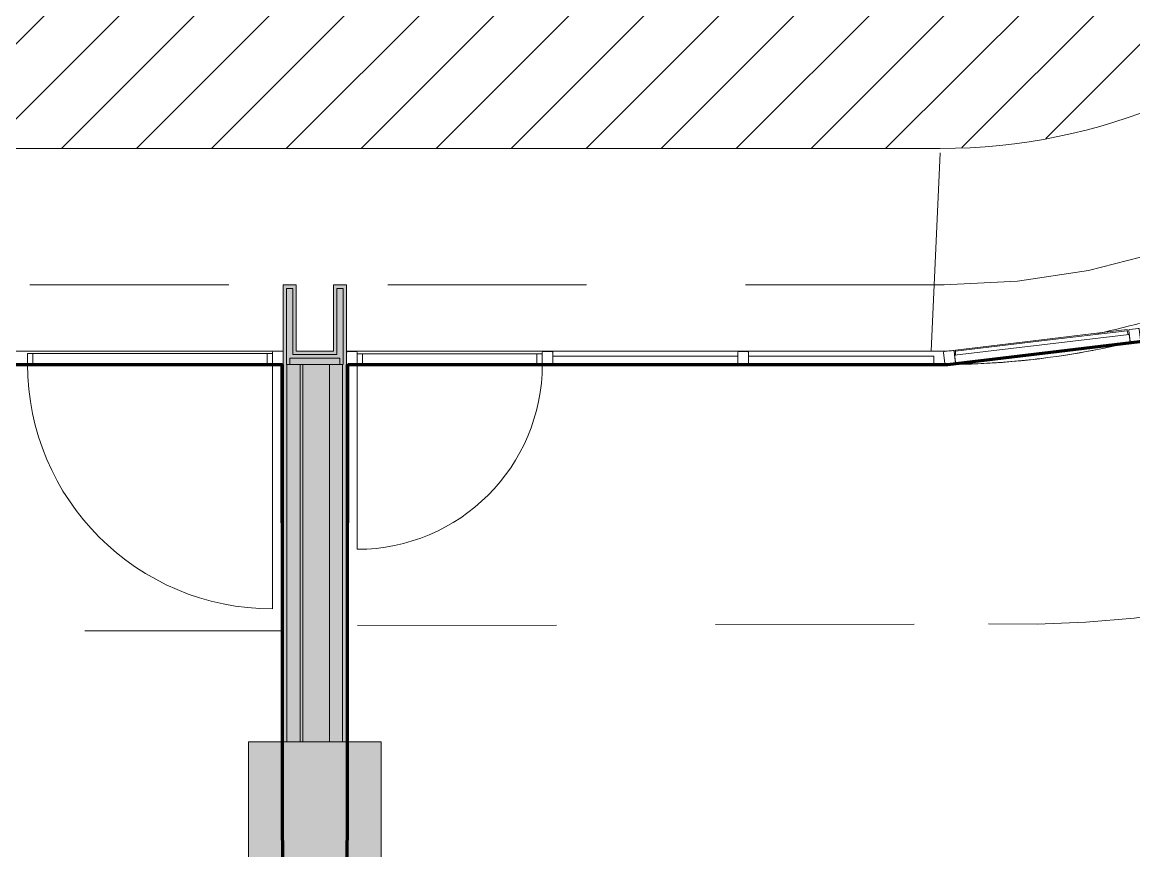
# Model space of a CAD drawing. Header units: metres. Extents: x -227.9 to -140, y 37.9 to 92.1.
# Drawn here: x -187.023 to -182.829, y 57.678 to 60.805 of the extents above; entities that cross this region are included whole.
import ezdxf

# ---------------------------------------------------------------- set-up
doc = ezdxf.new("R2010")
doc.units = ezdxf.units.M
doc.linetypes.add('JIS_02_0.7', pattern=[1.35, 0.75, -0.6])
doc.layers.add('A-DETL', color=94, linetype='Continuous', lineweight=5, true_color=0x00a600)
doc.layers.add('G-IMPT', color=8, linetype='Continuous', lineweight=5, true_color=0x808080)
for name, color, linetype, lineweight in [('A-DOOR', 7, 'Continuous', 5), ('A-FLOR', 7, 'Continuous', 5), ('A-FLOR-PATT', 7, 'Continuous', 5), ('A-GLAZ-CURT', 7, 'Continuous', 5), ('A-GLAZ-CWMG', 7, 'Continuous', 5), ('A-ROOF', 7, 'Continuous', 5), ('A-WALL', 7, 'Continuous', 5), ('A-WALL-PATT', 7, 'Continuous', 13), ('I-WALL', 7, 'Continuous', 5), ('S-COLS', 7, 'Continuous', 5)]:
    doc.layers.add(name, color=color, linetype=linetype, lineweight=lineweight)
doc.layers.add('Chambre', color=40, linetype='Continuous')

# ---------------------------------------------------------------- blocks, each defined once
blk = doc.blocks.new('LAG-C1030-PORTES-VITRINE DE MAGASIN-13PR_08_01 - LAG-C1030-PORTES-VITRINE DE MAGASIN-13PR_08_01-12349471-MUC-LAG-PRO-PLA-ARC-TZN-N02-AG02Ec-Cote')
at = {"layer": 'A-DOOR'}
blk.add_line((0.3492, 0), (0.3492, 0.6984), dxfattribs=at)
at = {"layer": 'A-DOOR', "color": 9, "lineweight": 9, "true_color": 0xc0c0c0}
for p, q in [((-0.3292, 0), (-0.3492, 0)), ((-0.3492, 0), (-0.3492, -0.04)), ((-0.3292, -0.04), (-0.3292, 0)), ((0.3492, 0), (0.3292, 0)), ((0.3292, 0), (0.3292, -0.04)), ((0.3492, -0.04), (0.3492, 0)), ((-0.3492, -0.04), (-0.3292, -0.04)), ((0.3292, -0.04), (0.3492, -0.04))]:
    blk.add_line(p, q, dxfattribs=at)
at = {"layer": 'A-DOOR', "color": 9, "true_color": 0xc0c0c0}
for p, q in [((-0.3292, 0), (0.3292, 0)), ((0.3292, -0.04), (-0.3292, -0.04))]:
    blk.add_line(p, q, dxfattribs=at)
at = {"layer": 'A-DOOR'}
blk.add_arc((0.3492, 0), 0.6984, 90, 180, dxfattribs=at)
blk = doc.blocks.new('LAG-B2020-PANNEAU DE RIDEAU-TRANSPARENT - CURTAIN WALL MULLION_dwg_12FT-JANSEN-P05-V93-MUC-LAG-PRO-PLA-ARC-TZN-N02-AG02Ec-Cote')
at = {"layer": 'G-IMPT', "flags": 128}
blk.add_lwpolyline([(0.004, 0.0001), (0.003, 0), (0.002, 0.0001), (0.001, 0), (0, 0), (0.001, 0.0001), (0.002, 0), (0.003, 0.0001), (0.004, 0)], dxfattribs=at)
at = {"layer": 'G-IMPT', "color": 161, "true_color": 0x7f9fff, "flags": 128}
for points in [[(0, 0), (0, 0), (0, 0), (0, 0), (0, 0), (0, 0), (0, 0.0001), (0, 0), (0, 0), (0, 0), (0, 0), (0, 0), (0, 0), (0, 0)], [(0, 0), (0, 0), (0, 0), (0, 0)], [(0.001, 0), (0.001, 0), (0.001, 0), (0.001, 0), (0.001, 0), (0.001, 0), (0.001, 0.0001), (0.001, 0), (0.001, 0), (0.001, 0), (0.001, 0), (0.001, 0), (0.001, 0), (0.001, 0)], [(0.001, 0), (0.001, 0), (0.001, 0), (0.001, 0)], [(0.001, 0), (0.001, 0), (0.001, 0), (0.001, 0), (0.001, 0), (0.001, 0)], [(0.001, 0), (0.001, 0), (0.001, 0), (0.001, 0)], [(0.002, 0), (0.002, 0), (0.002, 0), (0.002, 0), (0.002, 0), (0.002, 0), (0.002, 0.0001), (0.002, 0), (0.002, 0), (0.002, 0), (0.002, 0), (0.002, 0), (0.002, 0), (0.002, 0)], [(0.002, 0), (0.002, 0), (0.002, 0), (0.002, 0)], [(0.002, 0), (0.002, 0), (0.002, 0), (0.002, 0), (0.002, 0), (0.002, 0)], [(0.002, 0), (0.002, 0), (0.002, 0), (0.002, 0)], [(0.003, 0), (0.003, 0), (0.003, 0), (0.003, 0), (0.003, 0), (0.003, 0), (0.003, 0), (0.003, 0.0001), (0.003, 0), (0.003, 0), (0.003, 0), (0.003, 0), (0.003, 0), (0.003, 0)], [(0.003, 0), (0.0031, 0), (0.0031, 0), (0.003, 0)], [(0.003, 0), (0.003, 0), (0.0031, 0), (0.0031, 0), (0.003, 0), (0.003, 0)], [(0.003, 0), (0.003, 0), (0.003, 0), (0.003, 0)], [(0.004, 0), (0.004, 0), (0.004, 0), (0.004, 0), (0.004, 0), (0.0041, 0), (0.004, 0.0001), (0.004, 0), (0.004, 0), (0.004, 0), (0.004, 0), (0.004, 0), (0.004, 0), (0.004, 0)], [(0.004, 0), (0.004, 0), (0.004, 0), (0.004, 0)]]:
    blk.add_lwpolyline(points, dxfattribs=at)
at = {"layer": 'G-IMPT', "color": 4, "true_color": 0x00ffff, "flags": 128}
for points in [[(0.001, 0), (0.001, 0), (0, 0), (0, 0)], [(0.002, 0), (0.002, 0), (0.001, 0), (0.001, 0)], [(0.003, 0), (0.003, 0), (0.002, 0), (0.002, 0)], [(0.004, 0), (0.004, 0), (0.003, 0), (0.003, 0)]]:
    blk.add_lwpolyline(points, close=True, dxfattribs=at)
at = {"layer": 'G-IMPT', "color": 161, "true_color": 0x7f9fff}
for centre, radius, start, end in [((0, 0), 0.000004, 90, 180), ((0, 0), 0.000004, 360, 90), ((0, 0), 0.000002, 90, 180), ((0, 0), 0.000002, 360, 90), ((0, 0), 0.000002, 270, 360), ((0, 0), 0.000002, 180, 270), ((0, 0), 0.000004, 270, 0), ((0, 0), 0.000004, 180, 270), ((0.001, 0), 0.000004, 90, 180), ((0.001, 0), 0.000004, 360, 90), ((0.001, 0), 0.000002, 90, 180), ((0.001, 0), 0.000002, 360, 90), ((0.001, 0), 0.000002, 270, 360), ((0.001, 0), 0.000002, 180, 270), ((0.001, 0), 0.000004, 270, 0), ((0.001, 0), 0.000004, 180, 270), ((0.002, 0), 0.000004, 90, 180), ((0.002, 0), 0.000004, 360, 90), ((0.002, 0), 0.000002, 90, 180), ((0.002, 0), 0.000002, 360, 90), ((0.002, 0), 0.000002, 270, 360), ((0.002, 0), 0.000002, 180, 270), ((0.002, 0), 0.000004, 270, 0), ((0.002, 0), 0.000004, 180, 270), ((0.003, 0), 0.000004, 90, 180), ((0.003, 0), 0.000004, 360, 90), ((0.003, 0), 0.000002, 90, 180), ((0.003, 0), 0.000002, 360, 90), ((0.003, 0), 0.000002, 270, 360), ((0.003, 0), 0.000002, 180, 270), ((0.003, 0), 0.000004, 270, 0), ((0.003, 0), 0.000004, 180, 270), ((0.004, 0), 0.000004, 360, 90), ((0.004, 0), 0.000004, 90, 180), ((0.004, 0), 0.000002, 360, 90), ((0.004, 0), 0.000002, 90, 180), ((0.004, 0), 0.000002, 180, 270), ((0.004, 0), 0.000002, 270, 360), ((0.004, 0), 0.000004, 180, 270), ((0.004, 0), 0.000004, 270, 0)]:
    blk.add_arc(centre, radius, start, end, dxfattribs=at)
blk = doc.blocks.new('LAG-B2020-PANNEAU DE RIDEAU-TRANSPARENT - CURTAIN WALL MULLION_dwg-V94-MUC-LAG-PRO-PLA-ARC-TZN-N02-AG02Ec-Cote')
blk.add_blockref('LAG-B2020-PANNEAU DE RIDEAU-TRANSPARENT - CURTAIN WALL MULLION_dwg_12FT-JANSEN-P05-V93-MUC-LAG-PRO-PLA-ARC-TZN-N02-AG02Ec-Cote', (-0.0027, 0.0003))
blk = doc.blocks.new('LAG-B2020-PANNEAU DE RIDEAU-TRANSPARENT - LAG-B2020-PANNEAU DE RIDEAU-TRANSPARENT-11581467-MUC-LAG-PRO-PLA-ARC-TZN-N02-AG02Ec-Cote')
at = {"layer": 'A-GLAZ-CURT', "lineweight": 9}
for p, q in [((0.3492, 0.03), (-0.3492, 0.03)), ((-0.3492, 0.03), (-0.3492, 0)), ((-0.3492, 0), (0.3492, 0)), ((0.3492, 0), (0.3492, 0.03))]:
    blk.add_line(p, q, dxfattribs=at)
at = {"extrusion": (0, 0, -1), "zscale": -1, "rotation": 180}
blk.add_blockref('LAG-B2020-PANNEAU DE RIDEAU-TRANSPARENT - CURTAIN WALL MULLION_dwg-V94-MUC-LAG-PRO-PLA-ARC-TZN-N02-AG02Ec-Cote', (0, 0), dxfattribs=at)
blk = doc.blocks.new('LAG-B2020-PANNEAU DE RIDEAU-TRANSPARENT - CURTAIN WALL MULLION_dwg_12FT-JANSEN-P05-V95-MUC-LAG-PRO-PLA-ARC-TZN-N02-AG02Ec-Cote')
at = {"layer": 'G-IMPT', "flags": 128}
blk.add_lwpolyline([(0.004, 0.0001), (0.003, 0), (0.002, 0.0001), (0.001, 0), (0, 0), (0.001, 0.0001), (0.002, 0), (0.003, 0.0001), (0.004, 0)], dxfattribs=at)
at = {"layer": 'G-IMPT', "color": 161, "true_color": 0x7f9fff, "flags": 128}
for points in [[(0, 0), (0, 0), (0, 0), (0, 0), (0, 0), (0, 0), (0, 0.0001), (0, 0), (0, 0), (0, 0), (0, 0), (0, 0), (0, 0), (0, 0)], [(0, 0), (0, 0), (0, 0), (0, 0)], [(0.001, 0), (0.001, 0), (0.001, 0), (0.001, 0), (0.001, 0), (0.001, 0), (0.001, 0.0001), (0.001, 0), (0.001, 0), (0.001, 0), (0.001, 0), (0.001, 0), (0.001, 0), (0.001, 0)], [(0.001, 0), (0.001, 0), (0.001, 0), (0.001, 0)], [(0.001, 0), (0.001, 0), (0.001, 0), (0.001, 0), (0.001, 0), (0.001, 0)], [(0.001, 0), (0.001, 0), (0.001, 0), (0.001, 0)], [(0.002, 0), (0.002, 0), (0.002, 0), (0.002, 0), (0.002, 0), (0.002, 0), (0.002, 0.0001), (0.002, 0), (0.002, 0), (0.002, 0), (0.002, 0), (0.002, 0), (0.002, 0), (0.002, 0)], [(0.002, 0), (0.002, 0), (0.002, 0), (0.002, 0)], [(0.002, 0), (0.002, 0), (0.002, 0), (0.002, 0), (0.002, 0), (0.002, 0)], [(0.002, 0), (0.002, 0), (0.002, 0), (0.002, 0)], [(0.003, 0), (0.003, 0), (0.003, 0), (0.003, 0), (0.003, 0), (0.003, 0), (0.003, 0), (0.003, 0.0001), (0.003, 0), (0.003, 0), (0.003, 0), (0.003, 0), (0.003, 0), (0.003, 0)], [(0.003, 0), (0.0031, 0), (0.0031, 0), (0.003, 0)], [(0.003, 0), (0.003, 0), (0.0031, 0), (0.0031, 0), (0.003, 0), (0.003, 0)], [(0.003, 0), (0.003, 0), (0.003, 0), (0.003, 0)], [(0.004, 0), (0.004, 0), (0.004, 0), (0.004, 0), (0.004, 0), (0.0041, 0), (0.004, 0.0001), (0.004, 0), (0.004, 0), (0.004, 0), (0.004, 0), (0.004, 0), (0.004, 0), (0.004, 0)], [(0.004, 0), (0.004, 0), (0.004, 0), (0.004, 0)]]:
    blk.add_lwpolyline(points, dxfattribs=at)
at = {"layer": 'G-IMPT', "color": 4, "true_color": 0x00ffff, "flags": 128}
for points in [[(0.001, 0), (0.001, 0), (0, 0), (0, 0)], [(0.002, 0), (0.002, 0), (0.001, 0), (0.001, 0)], [(0.003, 0), (0.003, 0), (0.002, 0), (0.002, 0)], [(0.004, 0), (0.004, 0), (0.003, 0), (0.003, 0)]]:
    blk.add_lwpolyline(points, close=True, dxfattribs=at)
at = {"layer": 'G-IMPT', "color": 161, "true_color": 0x7f9fff}
for centre, radius, start, end in [((0, 0), 0.000004, 90, 180), ((0, 0), 0.000004, 360, 90), ((0, 0), 0.000002, 90, 180), ((0, 0), 0.000002, 360, 90), ((0, 0), 0.000002, 270, 360), ((0, 0), 0.000002, 180, 270), ((0, 0), 0.000004, 270, 0), ((0, 0), 0.000004, 180, 270), ((0.001, 0), 0.000004, 90, 180), ((0.001, 0), 0.000004, 360, 90), ((0.001, 0), 0.000002, 90, 180), ((0.001, 0), 0.000002, 360, 90), ((0.001, 0), 0.000002, 270, 360), ((0.001, 0), 0.000002, 180, 270), ((0.001, 0), 0.000004, 270, 0), ((0.001, 0), 0.000004, 180, 270), ((0.002, 0), 0.000004, 90, 180), ((0.002, 0), 0.000004, 360, 90), ((0.002, 0), 0.000002, 90, 180), ((0.002, 0), 0.000002, 360, 90), ((0.002, 0), 0.000002, 270, 360), ((0.002, 0), 0.000002, 180, 270), ((0.002, 0), 0.000004, 270, 0), ((0.002, 0), 0.000004, 180, 270), ((0.003, 0), 0.000004, 90, 180), ((0.003, 0), 0.000004, 360, 90), ((0.003, 0), 0.000002, 90, 180), ((0.003, 0), 0.000002, 360, 90), ((0.003, 0), 0.000002, 270, 360), ((0.003, 0), 0.000002, 180, 270), ((0.003, 0), 0.000004, 270, 0), ((0.003, 0), 0.000004, 180, 270), ((0.004, 0), 0.000004, 360, 90), ((0.004, 0), 0.000004, 90, 180), ((0.004, 0), 0.000002, 360, 90), ((0.004, 0), 0.000002, 90, 180), ((0.004, 0), 0.000002, 180, 270), ((0.004, 0), 0.000002, 270, 360), ((0.004, 0), 0.000004, 180, 270), ((0.004, 0), 0.000004, 270, 0)]:
    blk.add_arc(centre, radius, start, end, dxfattribs=at)
blk = doc.blocks.new('LAG-B2020-PANNEAU DE RIDEAU-TRANSPARENT - CURTAIN WALL MULLION_dwg-V96-MUC-LAG-PRO-PLA-ARC-TZN-N02-AG02Ec-Cote')
blk.add_blockref('LAG-B2020-PANNEAU DE RIDEAU-TRANSPARENT - CURTAIN WALL MULLION_dwg_12FT-JANSEN-P05-V95-MUC-LAG-PRO-PLA-ARC-TZN-N02-AG02Ec-Cote', (-0.0027, 0.0003))
blk = doc.blocks.new('LAG-B2020-PANNEAU DE RIDEAU-TRANSPARENT - LAG-B2020-PANNEAU DE RIDEAU-TRANSPARENT-V97-MUC-LAG-PRO-PLA-ARC-TZN-N02-AG02Ec-Cote')
at = {"layer": 'A-GLAZ-CURT', "lineweight": 9}
for p, q in [((0.3492, 0.03), (-0.3492, 0.03)), ((-0.3492, 0.03), (-0.3492, 0)), ((-0.3492, 0), (0.3492, 0)), ((0.3492, 0), (0.3492, 0.03))]:
    blk.add_line(p, q, dxfattribs=at)
at = {"extrusion": (0, 0, -1), "zscale": -1, "rotation": 180}
blk.add_blockref('LAG-B2020-PANNEAU DE RIDEAU-TRANSPARENT - CURTAIN WALL MULLION_dwg-V96-MUC-LAG-PRO-PLA-ARC-TZN-N02-AG02Ec-Cote', (0, 0), dxfattribs=at)
blk = doc.blocks.new('Rectangulaire Meneau - LAG-B2010-MENEAU-40x50-11581458-MUC-LAG-PRO-PLA-ARC-TZN-N02-AG02Ec-Cote')
at = {"layer": 'A-GLAZ-CWMG', "lineweight": 13}
for p, q in [((-0.016, 0.0013), (0.016, 0.0013)), ((-0.02, -0.0447), (-0.02, -0.04)), ((0.02, -0.0027), (0.02, -0.0447)), ((0.016, -0.0487), (-0.016, -0.0487))]:
    blk.add_line(p, q, dxfattribs=at)
for centre, start, end in [((-0.016, -0.0027), 90, 180), ((0.016, -0.0027), 0, 90), ((-0.016, -0.0447), 180, 270), ((0.016, -0.0447), 270, 0)]:
    blk.add_arc(centre, 0.004, start, end, dxfattribs=at)
blk = doc.blocks.new('Rectangulaire Meneau - LAG-B2010-MENEAU-40x50-V59-MUC-LAG-PRO-PLA-ARC-TZN-N02-AG02Ec-Cote')
at = {"layer": 'A-GLAZ-CWMG', "lineweight": 13}
for p, q in [((-0.016, 0.0013), (0.016, 0.0013)), ((-0.02, -0.0447), (-0.02, -0.0027)), ((0.02, -0.0027), (0.02, -0.0447)), ((0.016, -0.0487), (-0.016, -0.0487))]:
    blk.add_line(p, q, dxfattribs=at)
for centre, start, end in [((-0.016, -0.0027), 90, 180), ((0.016, -0.0027), 0, 90), ((-0.016, -0.0447), 180, 270), ((0.016, -0.0447), 270, 0)]:
    blk.add_arc(centre, 0.004, start, end, dxfattribs=at)
blk = doc.blocks.new('LAG-C1030-PORTES-VITRINE DE MAGASIN-13PR_08_01 - LAG-C1030-PORTES-VITRINE DE MAGASIN-13PR_08_01-12349472-MUC-LAG-PRO-PLA-ARC-TZN-N02-AG02Ec-Cote')
at = {"layer": 'A-DOOR', "color": 9, "lineweight": 9, "true_color": 0xc0c0c0}
for p, q in [((-0.462, 0.04), (-0.442, 0.04)), ((-0.462, 0), (-0.462, 0.04)), ((-0.442, 0.04), (-0.442, 0)), ((0.442, 0.04), (0.462, 0.04)), ((0.442, 0), (0.442, 0.04)), ((0.462, 0.04), (0.462, 0)), ((-0.442, 0), (-0.462, 0)), ((0.462, 0), (0.442, 0))]:
    blk.add_line(p, q, dxfattribs=at)
at = {"layer": 'A-DOOR', "color": 9, "true_color": 0xc0c0c0}
for p, q in [((0.442, 0.04), (-0.442, 0.04)), ((-0.442, 0), (0.442, 0))]:
    blk.add_line(p, q, dxfattribs=at)
at = {"layer": 'A-DOOR'}
blk.add_line((0.462, 0), (0.462, -0.924), dxfattribs=at)
blk.add_arc((0.462, 0), 0.924, 180, 270, dxfattribs=at)
blk = doc.blocks.new('Rectangulaire Meneau - LAG-B2010-MENEAU-40x50-11581513-MUC-LAG-PRO-PLA-ARC-TZN-N02-AG02Ec-Cote')
at = {"layer": 'A-GLAZ-CWMG', "lineweight": 13}
for p, q in [((-0.04, 0.0447), (-0.04, 0.04)), ((-0.004, 0.0487), (-0.036, 0.0487)), ((0, 0.0027), (0, 0.0447)), ((-0.036, -0.0013), (-0.004, -0.0013))]:
    blk.add_line(p, q, dxfattribs=at)
for centre, start, end in [((-0.036, 0.0447), 90, 180), ((-0.004, 0.0447), 0, 90), ((-0.036, 0.0027), 180, 270), ((-0.004, 0.0027), 270, 0)]:
    blk.add_arc(centre, 0.004, start, end, dxfattribs=at)
blk = doc.blocks.new('Rectangulaire Meneau - LAG-B2010-MENEAU-40x50-11581515-MUC-LAG-PRO-PLA-ARC-TZN-N02-AG02Ec-Cote')
at = {"layer": 'A-GLAZ-CWMG', "lineweight": 13}
for p, q in [((-0.004, 0.0013), (-0.036, 0.0013)), ((-0.04, -0.04), (-0.04, -0.0447)), ((0, -0.0447), (0, -0.0027)), ((-0.036, -0.0487), (-0.004, -0.0487))]:
    blk.add_line(p, q, dxfattribs=at)
for centre, start, end in [((-0.036, -0.0027), 90, 180), ((-0.004, -0.0027), 0, 90), ((-0.036, -0.0447), 180, 270), ((-0.004, -0.0447), 270, 0)]:
    blk.add_arc(centre, 0.004, start, end, dxfattribs=at)
blk = doc.blocks.new('LAG-B2020-PANNEAU DE RIDEAU-TRANSPARENT - CURTAIN WALL MULLION_dwg_12FT-JANSEN-P05-V132-MUC-LAG-PRO-PLA-ARC-TZN-N02-AG02Ec-Cote')
at = {"layer": 'G-IMPT', "flags": 128}
blk.add_lwpolyline([(0.004, 0.0001), (0.003, 0), (0.002, 0.0001), (0.001, 0), (0, 0), (0.001, 0.0001), (0.002, 0), (0.003, 0.0001), (0.004, 0)], dxfattribs=at)
at = {"layer": 'G-IMPT', "color": 161, "true_color": 0x7f9fff, "flags": 128}
for points in [[(0, 0), (0, 0), (0, 0), (0, 0), (0, 0), (0, 0), (0, 0.0001), (0, 0), (0, 0), (0, 0), (0, 0), (0, 0), (0, 0), (0, 0)], [(0, 0), (0, 0), (0, 0), (0, 0)], [(0.001, 0), (0.001, 0), (0.001, 0), (0.001, 0), (0.001, 0), (0.001, 0), (0.001, 0.0001), (0.001, 0), (0.001, 0), (0.001, 0), (0.001, 0), (0.001, 0), (0.001, 0), (0.001, 0)], [(0.001, 0), (0.001, 0), (0.001, 0), (0.001, 0)], [(0.001, 0), (0.001, 0), (0.001, 0), (0.001, 0), (0.001, 0), (0.001, 0)], [(0.001, 0), (0.001, 0), (0.001, 0), (0.001, 0)], [(0.002, 0), (0.002, 0), (0.002, 0), (0.002, 0), (0.002, 0), (0.002, 0), (0.002, 0.0001), (0.002, 0), (0.002, 0), (0.002, 0), (0.002, 0), (0.002, 0), (0.002, 0), (0.002, 0)], [(0.002, 0), (0.002, 0), (0.002, 0), (0.002, 0)], [(0.002, 0), (0.002, 0), (0.002, 0), (0.002, 0), (0.002, 0), (0.002, 0)], [(0.002, 0), (0.002, 0), (0.002, 0), (0.002, 0)], [(0.003, 0), (0.003, 0), (0.003, 0), (0.003, 0), (0.003, 0), (0.003, 0), (0.003, 0), (0.003, 0.0001), (0.003, 0), (0.003, 0), (0.003, 0), (0.003, 0), (0.003, 0), (0.003, 0)], [(0.003, 0), (0.0031, 0), (0.0031, 0), (0.003, 0)], [(0.003, 0), (0.003, 0), (0.0031, 0), (0.0031, 0), (0.003, 0), (0.003, 0)], [(0.003, 0), (0.003, 0), (0.003, 0), (0.003, 0)], [(0.004, 0), (0.004, 0), (0.004, 0), (0.004, 0), (0.004, 0), (0.0041, 0), (0.004, 0.0001), (0.004, 0), (0.004, 0), (0.004, 0), (0.004, 0), (0.004, 0), (0.004, 0), (0.004, 0)], [(0.004, 0), (0.004, 0), (0.004, 0), (0.004, 0)]]:
    blk.add_lwpolyline(points, dxfattribs=at)
at = {"layer": 'G-IMPT', "color": 4, "true_color": 0x00ffff, "flags": 128}
for points in [[(0.001, 0), (0.001, 0), (0, 0), (0, 0)], [(0.002, 0), (0.002, 0), (0.001, 0), (0.001, 0)], [(0.003, 0), (0.003, 0), (0.002, 0), (0.002, 0)], [(0.004, 0), (0.004, 0), (0.003, 0), (0.003, 0)]]:
    blk.add_lwpolyline(points, close=True, dxfattribs=at)
at = {"layer": 'G-IMPT', "color": 161, "true_color": 0x7f9fff}
for centre, radius, start, end in [((0, 0), 0.000004, 90, 180), ((0, 0), 0.000004, 360, 90), ((0, 0), 0.000002, 90, 180), ((0, 0), 0.000002, 360, 90), ((0, 0), 0.000002, 270, 360), ((0, 0), 0.000002, 180, 270), ((0, 0), 0.000004, 270, 0), ((0, 0), 0.000004, 180, 270), ((0.001, 0), 0.000004, 90, 180), ((0.001, 0), 0.000004, 360, 90), ((0.001, 0), 0.000002, 90, 180), ((0.001, 0), 0.000002, 360, 90), ((0.001, 0), 0.000002, 270, 360), ((0.001, 0), 0.000002, 180, 270), ((0.001, 0), 0.000004, 270, 0), ((0.001, 0), 0.000004, 180, 270), ((0.002, 0), 0.000004, 90, 180), ((0.002, 0), 0.000004, 360, 90), ((0.002, 0), 0.000002, 90, 180), ((0.002, 0), 0.000002, 360, 90), ((0.002, 0), 0.000002, 270, 360), ((0.002, 0), 0.000002, 180, 270), ((0.002, 0), 0.000004, 270, 0), ((0.002, 0), 0.000004, 180, 270), ((0.003, 0), 0.000004, 90, 180), ((0.003, 0), 0.000004, 360, 90), ((0.003, 0), 0.000002, 90, 180), ((0.003, 0), 0.000002, 360, 90), ((0.003, 0), 0.000002, 270, 360), ((0.003, 0), 0.000002, 180, 270), ((0.003, 0), 0.000004, 270, 0), ((0.003, 0), 0.000004, 180, 270), ((0.004, 0), 0.000004, 360, 90), ((0.004, 0), 0.000004, 90, 180), ((0.004, 0), 0.000002, 360, 90), ((0.004, 0), 0.000002, 90, 180), ((0.004, 0), 0.000002, 180, 270), ((0.004, 0), 0.000002, 270, 360), ((0.004, 0), 0.000004, 180, 270), ((0.004, 0), 0.000004, 270, 0)]:
    blk.add_arc(centre, radius, start, end, dxfattribs=at)
blk = doc.blocks.new('LAG-B2020-PANNEAU DE RIDEAU-TRANSPARENT - CURTAIN WALL MULLION_dwg-V133-MUC-LAG-PRO-PLA-ARC-TZN-N02-AG02Ec-Cote')
blk.add_blockref('LAG-B2020-PANNEAU DE RIDEAU-TRANSPARENT - CURTAIN WALL MULLION_dwg_12FT-JANSEN-P05-V132-MUC-LAG-PRO-PLA-ARC-TZN-N02-AG02Ec-Cote', (-0.0027, 0.0003))
blk = doc.blocks.new('LAG-B2020-PANNEAU DE RIDEAU-TRANSPARENT - LAG-B2020-PANNEAU DE RIDEAU-TRANSPARENT-11581914-MUC-LAG-PRO-PLA-ARC-TZN-N02-AG02Ec-Cote')
at = {"layer": 'A-GLAZ-CURT', "lineweight": 9}
for p, q in [((0.3317, 0.03), (-0.3317, 0.03)), ((-0.3317, 0.03), (-0.3317, 0)), ((-0.3317, 0), (0.3317, 0)), ((0.3317, 0), (0.3317, 0.03))]:
    blk.add_line(p, q, dxfattribs=at)
at = {"extrusion": (0, 0, -1), "zscale": -1, "rotation": 180}
blk.add_blockref('LAG-B2020-PANNEAU DE RIDEAU-TRANSPARENT - CURTAIN WALL MULLION_dwg-V133-MUC-LAG-PRO-PLA-ARC-TZN-N02-AG02Ec-Cote', (0, 0), dxfattribs=at)
blk = doc.blocks.new('Rectangulaire Meneau - LAG-B2010-MENEAU-40x50_50-11581910-MUC-LAG-PRO-PLA-ARC-TZN-N02-AG02Ec-Cote')
at = {"layer": 'A-GLAZ-CWMG'}
for p, q in [((-183.1779, 59.6063), (-183.5014, 59.5678)), ((-183.1779, 59.6063), (-183.5014, 59.5678)), ((-183.1775, 59.6023), (-183.5014, 59.5638)), ((-183.5014, 59.5638), (-183.5014, 59.5489)), ((-183.5013, 59.5175), (-183.172, 59.5566)), ((-183.172, 59.5566), (-183.5013, 59.5175)), ((-183.5013, 59.5187), (-183.5013, 59.5175))]:
    blk.add_line(p, q, dxfattribs=at)
at = {"layer": 'A-GLAZ-CWMG', "flags": 128}
blk.add_lwpolyline([(-183.5014, 59.5678), (-183.5014, 59.5666), (-183.5014, 59.5638)], dxfattribs=at)
blk = doc.blocks.new('Rectangulaire Meneau - LAG-B2010-MENEAU-40x50_50-11581911-MUC-LAG-PRO-PLA-ARC-TZN-N02-AG02Ec-Cote')
at = {"layer": 'A-GLAZ-CWMG'}
for p, q in [((-182.8545, 59.6447), (-183.1779, 59.6063)), ((-182.8545, 59.6447), (-183.1779, 59.6063)), ((-182.8536, 59.6408), (-183.1775, 59.6023)), ((-182.8501, 59.6263), (-182.8536, 59.6408)), ((-183.172, 59.5566), (-182.8427, 59.5957)), ((-182.8427, 59.5957), (-183.172, 59.5566)), ((-182.8427, 59.5957), (-182.843, 59.5969))]:
    blk.add_line(p, q, dxfattribs=at)
at = {"layer": 'A-GLAZ-CWMG', "flags": 128}
blk.add_lwpolyline([(-182.8536, 59.6408), (-182.8542, 59.6435), (-182.8545, 59.6447)], dxfattribs=at)
blk = doc.blocks.new('Rectangulaire Meneau - LAG-B2010-MENEAU-40x50-11581855-MUC-LAG-PRO-PLA-ARC-TZN-N02-AG02Ec-Cote')
at = {"layer": 'A-GLAZ-CWMG', "lineweight": 13}
for p, q in [((-0.036, 0.0013), (-0.004, 0.0013)), ((-0.04, -0.0447), (-0.04, -0.0027)), ((0, -0.0027), (0, -0.0447)), ((-0.004, -0.0487), (-0.036, -0.0487))]:
    blk.add_line(p, q, dxfattribs=at)
for centre, start, end in [((-0.036, -0.0027), 90, 180), ((-0.004, -0.0027), 0, 90), ((-0.036, -0.0447), 180, 270), ((-0.004, -0.0447), 270, 0)]:
    blk.add_arc(centre, 0.004, start, end, dxfattribs=at)
blk = doc.blocks.new('Rectangulaire Meneau - LAG-B2010-MENEAU-40x50-11581858-MUC-LAG-PRO-PLA-ARC-TZN-N02-AG02Ec-Cote')
at = {"layer": 'A-GLAZ-CWMG', "lineweight": 13}
for p, q in [((-0.004, 0.0013), (-0.036, 0.0013)), ((-0.04, -0.0027), (-0.04, -0.0447)), ((0, -0.0447), (0, -0.0027)), ((-0.036, -0.0487), (-0.004, -0.0487))]:
    blk.add_line(p, q, dxfattribs=at)
for centre, start, end in [((-0.036, -0.0027), 90, 180), ((-0.004, -0.0027), 0, 90), ((-0.036, -0.0447), 180, 270), ((-0.004, -0.0447), 270, 0)]:
    blk.add_arc(centre, 0.004, start, end, dxfattribs=at)

msp = doc.modelspace()

# ---------------------------------------------------------------- hatches: boundary and pattern name
at = {"layer": 'A-FLOR-PATT', "lineweight": 9}
h = msp.add_hatch(dxfattribs=at)
h.set_pattern_fill('FP_7', color=256, style=0, pattern_type=2)
h.set_pattern_definition([(45, (0, 0), (-0.14142136, 0.14142136), [])])
h.paths.add_polyline_path([(-202.164, 60.3285), (-183.5441, 60.3291), (-183.3808, 60.3362), (-183.2185, 60.3555), (-183.0579, 60.3868), (-182.9001, 60.43), (-182.7459, 60.4848), (-182.5961, 60.5509), (-182.4516, 60.628), (-182.3133, 60.7156), (-182.1785, 60.8162), (-182.1602, 60.832), (-182.6428, 61.3145), (-182.7568, 61.2367), (-182.8776, 61.1697), (-183.004, 61.1141), (-183.135, 61.0704), (-183.2694, 61.0389), (-183.4062, 61.0199), (-183.5441, 61.0135), (-203.5941, 61.0135), (-203.7249, 61.0192), (-203.8546, 61.0363), (-203.9824, 61.0646), (-204.1072, 61.104), (-204.2281, 61.1541), (-204.3441, 61.2145), (-204.4545, 61.2848), (-204.5583, 61.3645), (-204.6548, 61.4529), (-204.7432, 61.5493), (-204.8229, 61.6532), (-204.8932, 61.7635), (-204.9536, 61.8796), (-205.0037, 62.0005), (-205.043, 62.1253), (-205.0713, 62.253), (-205.0884, 62.3828), (-205.0941, 62.5135), (-205.0941, 63.3883), (-205.7791, 63.3883), (-205.7786, 62.5135), (-205.7713, 62.3491), (-205.7517, 62.1856), (-205.72, 62.024), (-205.6777, 61.8695), (-205.622, 61.7133), (-205.5568, 61.5655), (-205.4797, 61.421), (-205.392, 61.2827), (-205.2943, 61.1512), (-205.187, 61.0273), (-205.0683, 60.9096), (-204.9464, 60.8052), (-204.8143, 60.7082), (-204.6753, 60.6213), (-204.5303, 60.5449), (-204.3799, 60.4796), (-204.2198, 60.4242), (-204.0667, 60.3833), (-203.9055, 60.3529), (-203.7424, 60.3346), (-203.573, 60.3285), (-202.5752, 60.3285)])
at = {"layer": 'A-WALL', "true_color": 0x808080}
for points in [[(-185.7994, 59.5135), (-185.7994, 59.8135), (-185.8494, 59.8135), (-185.8494, 59.5635), (-185.9894, 59.5635), (-185.9894, 59.8135), (-186.0394, 59.8135), (-186.0394, 59.5135), (-186.0264, 59.5135), (-186.0264, 59.8005), (-186.0024, 59.8005), (-186.0024, 59.5505), (-185.8364, 59.5505), (-185.8364, 59.8005), (-185.8124, 59.8005), (-185.8124, 59.5135), (-185.8014, 59.5135)], [(-186.0134, 59.5135), (-186.0134, 59.5375), (-185.8254, 59.5375), (-185.8254, 59.5135), (-185.8124, 59.5135), (-185.8124, 59.8005), (-185.8364, 59.8005), (-185.8364, 59.5505), (-186.0024, 59.5505), (-186.0024, 59.8005), (-186.0264, 59.8005), (-186.0264, 59.5135), (-186.0244, 59.5135)], [(-185.9644, 59.5135), (-185.8254, 59.5135), (-185.8254, 59.5375), (-186.0134, 59.5375), (-186.0134, 59.5135), (-185.9744, 59.5135)]]:
    msp.add_hatch(color=8, dxfattribs=at).paths.add_polyline_path(points)
at = {"layer": 'A-WALL-PATT', "lineweight": 5, "true_color": 0xaaaaaa}
msp.add_hatch(color=253, dxfattribs=at).paths.add_polyline_path([(-185.9744, 58.0885), (-185.9644, 58.0885), (-185.9644, 59.5135), (-185.9744, 59.5135), (-185.9744, 58.4984)])
at = {"layer": 'I-WALL', "true_color": 0xaaaaaa}
for points in [[(-186.0244, 58.0885), (-186.0244, 59.5135), (-186.0374, 59.5135), (-186.0374, 58.0885)], [(-186.0244, 58.0885), (-185.9744, 58.0885), (-185.9744, 59.5135), (-186.0244, 59.5135), (-186.0244, 58.4984)], [(-185.8644, 58.0885), (-185.8644, 59.5135), (-185.9644, 59.5135), (-185.9644, 58.0885)], [(-185.8144, 58.0885), (-185.8144, 59.5135), (-185.8644, 59.5135), (-185.8644, 58.0885)], [(-185.8144, 58.0885), (-185.8014, 58.0885), (-185.8014, 59.5135), (-185.8144, 59.5135), (-185.8144, 58.4984)]]:
    msp.add_hatch(color=253, dxfattribs=at).paths.add_polyline_path(points)
at = {"layer": 'S-COLS', "true_color": 0x808080}
msp.add_hatch(color=8, dxfattribs=at).paths.add_polyline_path([(-186.1691, 57.5885), (-185.6691, 57.5885), (-185.6691, 58.0885), (-186.1691, 58.0885)])

# ---------------------------------------------------------------- linework, layer by layer
at = {"layer": 'A-DETL', "color": 7, "linetype": 'JIS_02_0.7'}
msp.add_line((-183.5441, 59.8135), (-203.5941, 59.8135), dxfattribs=at)
at = {"layer": 'A-DETL', "color": 9, "linetype": 'JIS_02_0.7', "lineweight": 9, "true_color": 0xc0c0c0}
for p, q in [((-185.7578, 58.5279), (-183.3778, 58.5342)), ((-186.0374, 58.5085), (-190.8874, 58.5085))]:
    msp.add_line(p, q, dxfattribs=at)
at = {"layer": 'A-DETL', "color": 7, "linetype": 'JIS_02_0.7'}
msp.add_arc((-183.5441, 62.5135), 2.7, 270, 360, dxfattribs=at)
at = {"layer": 'A-DETL', "color": 9, "linetype": 'JIS_02_0.7', "lineweight": 9, "true_color": 0xc0c0c0}
msp.add_arc((-183.2579, 62.4121), 3.8798, 268.2292, 311.3343, dxfattribs=at)
at = {"layer": 'A-FLOR', "lineweight": 9}
for p, q in [((-187.9714, 59.5135), (-186.0754, 59.5135)), ((-186.0434, 59.5135), (-186.0394, 59.5135)), ((-185.7994, 59.5135), (-185.7973, 59.5135)), ((-185.7615, 59.5135), (-185.0589, 59.5135)), ((-185.0231, 59.5135), (-184.3204, 59.5135)), ((-184.2847, 59.5135), (-183.5441, 59.5135))]:
    msp.add_line(p, q, dxfattribs=at)
at = {"layer": 'A-FLOR'}
for p, q in [((-185.7963, 59.5131), (-185.8014, 59.5131)), ((-185.0579, 59.5131), (-185.7625, 59.5131)), ((-184.3195, 59.5131), (-185.0241, 59.5131)), ((-183.5457, 59.5131), (-184.2856, 59.5131))]:
    msp.add_line(p, q, dxfattribs=at)
at = {"layer": 'A-FLOR', "lineweight": 9}
for start, end in [(270.2489, 283.1013), (270, 270.1003)]:
    msp.add_arc((-183.5441, 62.5135), 3, start, end, dxfattribs=at)
at = {"layer": 'A-FLOR'}
for start, end in [(278.3508, 280.7963), (282.4124, 283.2013), (270.1981, 277.3759), (270, 270.1525)]:
    msp.add_arc((-183.5457, 62.5134), 3.0003, start, end, dxfattribs=at)
at = {"layer": 'A-ROOF'}
for p, q in [((-203.5791, 60.3285), (-183.5591, 60.3285)), ((-186.0754, 59.5635), (-187.9714, 59.5635)), ((-186.0394, 59.5635), (-186.0434, 59.5635)), ((-183.5942, 59.5635), (-185.7994, 59.5635))]:
    msp.add_line(p, q, dxfattribs=at)
at = {"layer": 'A-ROOF', "color": 9, "linetype": 'JIS_02_0.7', "true_color": 0xc0c0c0}
msp.add_line((-183.5942, 59.5635), (-183.5591, 60.3285), dxfattribs=at)
at = {"layer": 'A-ROOF'}
for centre, radius, start, end in [((-183.5591, 62.5285), 2.2, 270, 360), ((-183.5942, 62.5635), 3, 282.0964, 289.6463), ((-183.5942, 62.5635), 3, 270, 271.469), ((-183.5942, 62.5635), 3, 271.615, 271.7734)]:
    msp.add_arc(centre, radius, start, end, dxfattribs=at)
at = {"layer": 'A-WALL', "lineweight": 13}
for p, q in [((-186.0394, 59.8135), (-186.0394, 59.5135)), ((-185.9894, 59.8135), (-186.0394, 59.8135)), ((-185.9894, 59.5635), (-185.9894, 59.8135)), ((-185.7994, 59.8135), (-185.8494, 59.8135)), ((-185.8494, 59.8135), (-185.8494, 59.5635)), ((-185.7994, 59.5135), (-185.7994, 59.8135)), ((-185.8494, 59.5635), (-185.9894, 59.5635)), ((-186.0394, 59.5135), (-186.0374, 59.5135)), ((-185.8014, 59.5135), (-185.7994, 59.5135))]:
    msp.add_line(p, q, dxfattribs=at)
at = {"layer": 'A-WALL'}
for p, q in [((-186.0264, 59.8005), (-186.0264, 59.5135)), ((-186.0024, 59.8005), (-186.0264, 59.8005)), ((-186.0024, 59.5505), (-186.0024, 59.8005)), ((-185.8364, 59.8005), (-185.8364, 59.5505)), ((-185.8124, 59.8005), (-185.8364, 59.8005)), ((-185.8124, 59.5135), (-185.8124, 59.8005)), ((-186.0134, 59.5375), (-186.0134, 59.5135)), ((-185.8254, 59.5375), (-186.0134, 59.5375)), ((-185.8364, 59.5505), (-186.0024, 59.5505)), ((-185.8254, 59.5135), (-185.8254, 59.5375)), ((-186.0244, 59.5135), (-186.0244, 58.0885)), ((-186.0244, 59.5135), (-186.0134, 59.5135)), ((-186.0134, 59.5135), (-185.9744, 59.5135)), ((-185.9744, 59.5135), (-185.9744, 58.0885)), ((-185.9744, 59.5135), (-185.9644, 59.5135)), ((-185.9644, 59.5135), (-185.9644, 58.0885)), ((-185.9644, 59.5135), (-185.8644, 59.5135)), ((-185.8644, 59.5135), (-185.8644, 58.0885)), ((-185.8644, 59.5135), (-185.8254, 59.5135)), ((-185.8254, 59.5135), (-185.8144, 59.5135)), ((-185.8144, 59.5135), (-185.8144, 58.0885))]:
    msp.add_line(p, q, dxfattribs=at)
for start, end in [(278.7902, 280.9916), (282.5575, 283.1419), (270.2458, 273.6638), (274.8835, 277.3276), (270, 270.1006)]:
    msp.add_arc((-183.5441, 62.5135), 3, start, end, dxfattribs=at)
at = {"layer": 'Chambre', "lineweight": 140}
for points in [[(-185.7954, 59.5127), (-183.5311, 59.5135), (-182.8069, 59.6), (-182.1196, 59.8733), (-181.5126, 60.3123), (-180.6955, 59.4989), (-180.6955, 52.2776), (-185.2064, 52.2776), (-185.2064, 53.5146), (-185.8017, 53.5276), (-185.7954, 59.5127)], [(-190.8994, 59.5135), (-186.0434, 59.5135), (-186.0377, 53.5276), (-186.6194, 53.5146), (-186.6324, 52.2776), (-190.9017, 52.2776), (-190.8994, 59.5135)]]:
    msp.add_lwpolyline(points, dxfattribs=at)
at = {"layer": 'I-WALL', "lineweight": 13}
for p, q in [((-186.0374, 59.5135), (-186.0374, 58.0885)), ((-185.8014, 58.0885), (-185.8014, 59.5135)), ((-186.0374, 58.0885), (-185.8014, 58.0885))]:
    msp.add_line(p, q, dxfattribs=at)
at = {"layer": 'I-WALL'}
msp.add_line((-185.8144, 59.5135), (-186.0244, 59.5135), dxfattribs=at)
at = {"layer": 'S-COLS', "lineweight": 9}
for p, q in [((-185.6691, 58.0885), (-186.1691, 58.0885)), ((-186.1691, 58.0885), (-186.1691, 57.5885)), ((-185.6691, 57.5885), (-185.6691, 58.0885))]:
    msp.add_line(p, q, dxfattribs=at)

# ---------------------------------------------------------------- block references
at = {"layer": 'A-DOOR', "color": 9, "true_color": 0xc0c0c0}
msp.add_blockref('LAG-C1030-PORTES-VITRINE DE MAGASIN-13PR_08_01 - LAG-C1030-PORTES-VITRINE DE MAGASIN-13PR_08_01-12349472-MUC-LAG-PRO-PLA-ARC-TZN-N02-AG02Ec-Cote', (-186.5414, 59.5148), dxfattribs=at)
at = {"layer": 'A-DOOR', "color": 9, "true_color": 0xc0c0c0, "rotation": 180}
msp.add_blockref('LAG-C1030-PORTES-VITRINE DE MAGASIN-13PR_08_01 - LAG-C1030-PORTES-VITRINE DE MAGASIN-13PR_08_01-12349471-MUC-LAG-PRO-PLA-ARC-TZN-N02-AG02Ec-Cote', (-185.4102, 59.514), dxfattribs=at)
at = {"layer": 'A-GLAZ-CURT', "rotation": 6.775782746702232}
msp.add_blockref('LAG-B2020-PANNEAU DE RIDEAU-TRANSPARENT - LAG-B2020-PANNEAU DE RIDEAU-TRANSPARENT-11581914-MUC-LAG-PRO-PLA-ARC-TZN-N02-AG02Ec-Cote', (-183.1722, 59.5578), dxfattribs=at)
at = {"layer": 'A-GLAZ-CURT'}
for name, p in [('LAG-B2020-PANNEAU DE RIDEAU-TRANSPARENT - LAG-B2020-PANNEAU DE RIDEAU-TRANSPARENT-11581467-MUC-LAG-PRO-PLA-ARC-TZN-N02-AG02Ec-Cote', (-184.6718, 59.514)), ('LAG-B2020-PANNEAU DE RIDEAU-TRANSPARENT - LAG-B2020-PANNEAU DE RIDEAU-TRANSPARENT-V97-MUC-LAG-PRO-PLA-ARC-TZN-N02-AG02Ec-Cote', (-183.9333, 59.514))]:
    msp.add_blockref(name, p, dxfattribs=at)
at = {"layer": 'A-GLAZ-CWMG'}
for name, p in [('Rectangulaire Meneau - LAG-B2010-MENEAU-40x50_50-11581911-MUC-LAG-PRO-PLA-ARC-TZN-N02-AG02Ec-Cote', (0, 0)), ('Rectangulaire Meneau - LAG-B2010-MENEAU-40x50_50-11581910-MUC-LAG-PRO-PLA-ARC-TZN-N02-AG02Ec-Cote', (0, 0)), ('Rectangulaire Meneau - LAG-B2010-MENEAU-40x50-11581513-MUC-LAG-PRO-PLA-ARC-TZN-N02-AG02Ec-Cote', (-186.0394, 59.5148))]:
    msp.add_blockref(name, p, dxfattribs=at)
at = {"layer": 'A-GLAZ-CWMG', "extrusion": (0, 0, -1)}
for name, p, rotation in [('Rectangulaire Meneau - LAG-B2010-MENEAU-40x50-11581855-MUC-LAG-PRO-PLA-ARC-TZN-N02-AG02Ec-Cote', (182.803, 59.6017), 173.2242172532977), ('Rectangulaire Meneau - LAG-B2010-MENEAU-40x50-11581458-MUC-LAG-PRO-PLA-ARC-TZN-N02-AG02Ec-Cote', (185.041, 59.514), 180), ('Rectangulaire Meneau - LAG-B2010-MENEAU-40x50-V59-MUC-LAG-PRO-PLA-ARC-TZN-N02-AG02Ec-Cote', (184.3026, 59.514), 180)]:
    msp.add_blockref(name, p, dxfattribs=dict(at, rotation=rotation))
at = {"layer": 'A-GLAZ-CWMG'}
for name, p, rotation in [('Rectangulaire Meneau - LAG-B2010-MENEAU-40x50-11581515-MUC-LAG-PRO-PLA-ARC-TZN-N02-AG02Ec-Cote', (-185.7994, 59.514), 180), ('Rectangulaire Meneau - LAG-B2010-MENEAU-40x50-11581858-MUC-LAG-PRO-PLA-ARC-TZN-N02-AG02Ec-Cote', (-183.5413, 59.514), 186.7757827467022)]:
    msp.add_blockref(name, p, dxfattribs=dict(at, rotation=rotation))

doc.saveas('drawing.dxf')
